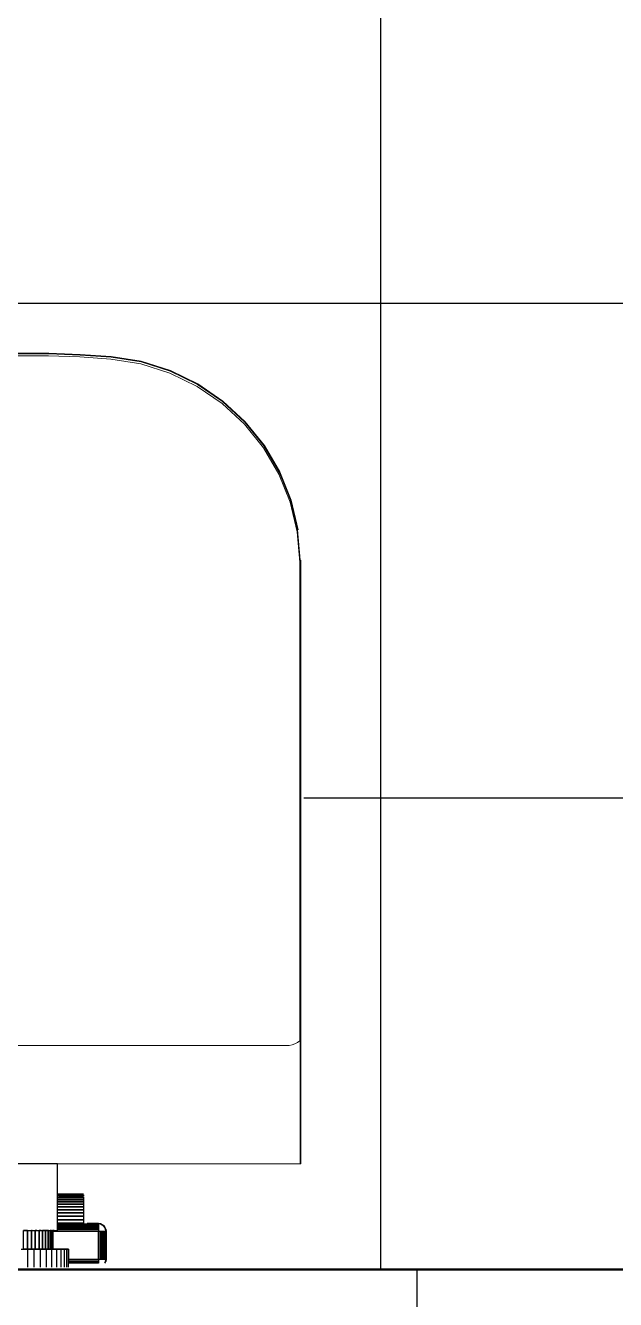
# Model space of a CAD drawing. Header units: millimetres. Extents: x 124972 to 152645, y 1647 to 10452.
# Drawn here: x 152411.9 to 152462.4, y 9270.4 to 9379.5 of the extents above; entities that cross this region are included whole.
import ezdxf

# ---------------------------------------------------------------- set-up
doc = ezdxf.new("R2010")
doc.units = ezdxf.units.MM
doc.linetypes.add('HIDDEN', pattern=[9.525, 6.35, -3.175])
doc.layers.add('Moveis', color=1, linetype='Continuous', lineweight=9)
doc.layers.add('Parede Baixa', color=5, linetype='Continuous', lineweight=50)
doc.layers.add('Piso', color=55, linetype='Continuous')
doc.layers.add('Projeção Janela - Viga', color=1, linetype='HIDDEN')

# ---------------------------------------------------------------- blocks, each defined once
blk = doc.blocks.new('u')
at = {"layer": 'Moveis', "invisible_edges": 13}
for points in [[(12556.689, 3288.367), (12556.684, 3307.424), (12556.748, 3307.605)], [(12556.689, 3288.367), (12556.684, 3307.424), (12556.748, 3307.605)], [(12556.689, 3288.367), (12556.684, 3307.424), (12556.748, 3307.605)], [(12556.689, 3288.367), (12556.684, 3307.424), (12556.748, 3307.605)], [(12556.689, 3288.367), (12556.684, 3307.424), (12556.748, 3307.605)], [(12556.75, 3288.371), (12556.748, 3307.605), (12556.795, 3307.795)], [(12556.75, 3288.371), (12556.748, 3307.605), (12556.795, 3307.795)], [(12556.75, 3288.371), (12556.748, 3307.605), (12556.795, 3307.795)], [(12556.75, 3288.371), (12556.748, 3307.605), (12556.795, 3307.795)], [(12556.75, 3288.371), (12556.748, 3307.605), (12556.795, 3307.795)], [(12556.917, 3288.371), (12556.795, 3307.795), (12556.824, 3307.993)], [(12556.917, 3288.371), (12556.795, 3307.795), (12556.824, 3307.993)], [(12556.917, 3288.371), (12556.795, 3307.795), (12556.824, 3307.993)], [(12556.917, 3288.371), (12556.795, 3307.795), (12556.824, 3307.993)], [(12556.917, 3288.371), (12556.795, 3307.795), (12556.824, 3307.993)], [(12556.917, 3288.371), (12556.824, 3307.993), (12556.833, 3308.185)], [(12556.917, 3288.371), (12556.824, 3307.993), (12556.833, 3308.185)], [(12556.917, 3288.371), (12556.824, 3307.993), (12556.833, 3308.185)], [(12556.917, 3288.371), (12556.824, 3307.993), (12556.833, 3308.185)], [(12556.917, 3288.371), (12556.824, 3307.993), (12556.833, 3308.185)], [(12554.979, 3288.371), (12555.248, 3307.002), (12555.247, 3306.939)], [(12554.979, 3288.371), (12555.248, 3307.002), (12555.247, 3306.939)], [(12554.979, 3288.371), (12555.248, 3307.002), (12555.247, 3306.939)], [(12554.979, 3288.371), (12555.248, 3307.002), (12555.247, 3306.939)], [(12554.979, 3288.371), (12555.248, 3307.002), (12555.247, 3306.939)], [(12556.674, 3288.371), (12555.247, 3306.939), (12555.253, 3306.877)], [(12556.674, 3288.371), (12555.247, 3306.939), (12555.253, 3306.877)], [(12556.674, 3288.371), (12555.247, 3306.939), (12555.253, 3306.877)], [(12556.674, 3288.371), (12555.247, 3306.939), (12555.253, 3306.877)], [(12556.674, 3288.371), (12555.247, 3306.939), (12555.253, 3306.877)], [(12556.674, 3288.371), (12555.253, 3306.877), (12555.266, 3306.816)], [(12556.674, 3288.371), (12555.253, 3306.877), (12555.266, 3306.816)], [(12556.674, 3288.371), (12555.253, 3306.877), (12555.266, 3306.816)], [(12556.674, 3288.371), (12555.253, 3306.877), (12555.266, 3306.816)], [(12556.674, 3288.371), (12555.253, 3306.877), (12555.266, 3306.816)], [(12556.674, 3288.371), (12555.266, 3306.816), (12555.285, 3306.758)], [(12556.674, 3288.371), (12555.266, 3306.816), (12555.285, 3306.758)], [(12556.674, 3288.371), (12555.266, 3306.816), (12555.285, 3306.758)], [(12556.674, 3288.371), (12555.266, 3306.816), (12555.285, 3306.758)], [(12556.674, 3288.371), (12555.266, 3306.816), (12555.285, 3306.758)], [(12556.674, 3288.371), (12555.285, 3306.758), (12555.31, 3306.705)], [(12556.674, 3288.371), (12555.285, 3306.758), (12555.31, 3306.705)], [(12556.674, 3288.371), (12555.285, 3306.758), (12555.31, 3306.705)], [(12556.674, 3288.371), (12555.285, 3306.758), (12555.31, 3306.705)], [(12556.674, 3288.371), (12555.285, 3306.758), (12555.31, 3306.705)], [(12556.674, 3288.371), (12555.31, 3306.705), (12555.341, 3306.657)], [(12556.674, 3288.371), (12555.31, 3306.705), (12555.341, 3306.657)], [(12556.674, 3288.371), (12555.31, 3306.705), (12555.341, 3306.657)], [(12556.674, 3288.371), (12555.31, 3306.705), (12555.341, 3306.657)], [(12556.674, 3288.371), (12555.31, 3306.705), (12555.341, 3306.657)], [(12556.674, 3288.371), (12555.341, 3306.657), (12555.375, 3306.616)], [(12556.674, 3288.371), (12555.341, 3306.657), (12555.375, 3306.616)], [(12556.674, 3288.371), (12555.341, 3306.657), (12555.375, 3306.616)], [(12556.674, 3288.371), (12555.341, 3306.657), (12555.375, 3306.616)], [(12556.674, 3288.371), (12555.341, 3306.657), (12555.375, 3306.616)], [(12556.674, 3288.371), (12555.914, 3306.612), (12556.061, 3306.681)], [(12556.674, 3288.371), (12555.914, 3306.612), (12556.061, 3306.681)], [(12556.674, 3288.371), (12555.914, 3306.612), (12556.061, 3306.681)], [(12556.674, 3288.371), (12555.914, 3306.612), (12556.061, 3306.681)], [(12556.674, 3288.371), (12555.914, 3306.612), (12556.061, 3306.681)], [(12556.674, 3288.371), (12556.061, 3306.681), (12556.095, 3306.703)], [(12556.674, 3288.371), (12556.061, 3306.681), (12556.095, 3306.703)], [(12556.674, 3288.371), (12556.061, 3306.681), (12556.095, 3306.703)], [(12556.674, 3288.371), (12556.061, 3306.681), (12556.095, 3306.703)], [(12556.674, 3288.371), (12556.061, 3306.681), (12556.095, 3306.703)], [(12556.674, 3288.371), (12556.095, 3306.703), (12556.232, 3306.797)], [(12556.674, 3288.371), (12556.095, 3306.703), (12556.232, 3306.797)], [(12556.674, 3288.371), (12556.095, 3306.703), (12556.232, 3306.797)], [(12556.674, 3288.371), (12556.095, 3306.703), (12556.232, 3306.797)], [(12556.674, 3288.371), (12556.095, 3306.703), (12556.232, 3306.797)], [(12556.674, 3288.371), (12556.232, 3306.797), (12556.257, 3306.825)], [(12556.674, 3288.371), (12556.232, 3306.797), (12556.257, 3306.825)], [(12556.674, 3288.371), (12556.232, 3306.797), (12556.257, 3306.825)], [(12556.674, 3288.371), (12556.232, 3306.797), (12556.257, 3306.825)], [(12556.674, 3288.371), (12556.232, 3306.797), (12556.257, 3306.825)], [(12556.674, 3288.371), (12556.257, 3306.825), (12556.359, 3306.914)], [(12556.674, 3288.371), (12556.257, 3306.825), (12556.359, 3306.914)], [(12556.674, 3288.371), (12556.257, 3306.825), (12556.359, 3306.914)], [(12556.674, 3288.371), (12556.257, 3306.825), (12556.359, 3306.914)], [(12556.674, 3288.371), (12556.257, 3306.825), (12556.359, 3306.914)], [(12556.674, 3288.371), (12556.359, 3306.914), (12556.382, 3306.94)], [(12556.674, 3288.371), (12556.359, 3306.914), (12556.382, 3306.94)], [(12556.674, 3288.371), (12556.359, 3306.914), (12556.382, 3306.94)], [(12556.674, 3288.371), (12556.359, 3306.914), (12556.382, 3306.94)], [(12556.674, 3288.371), (12556.359, 3306.914), (12556.382, 3306.94)], [(12556.674, 3288.371), (12556.382, 3306.94), (12556.494, 3307.076)], [(12556.674, 3288.371), (12556.382, 3306.94), (12556.494, 3307.076)], [(12556.674, 3288.371), (12556.382, 3306.94), (12556.494, 3307.076)], [(12556.674, 3288.371), (12556.382, 3306.94), (12556.494, 3307.076)], [(12556.674, 3288.371), (12556.382, 3306.94), (12556.494, 3307.076)], [(12556.674, 3288.371), (12556.494, 3307.076), (12556.593, 3307.232)], [(12556.674, 3288.371), (12556.494, 3307.076), (12556.593, 3307.232)], [(12556.674, 3288.371), (12556.494, 3307.076), (12556.593, 3307.232)], [(12556.674, 3288.371), (12556.494, 3307.076), (12556.593, 3307.232)], [(12556.674, 3288.371), (12556.494, 3307.076), (12556.593, 3307.232)], [(12556.674, 3288.371), (12556.593, 3307.232), (12556.603, 3307.256)], [(12556.674, 3288.371), (12556.593, 3307.232), (12556.603, 3307.256)], [(12556.674, 3288.371), (12556.593, 3307.232), (12556.603, 3307.256)], [(12556.674, 3288.371), (12556.593, 3307.232), (12556.603, 3307.256)], [(12556.674, 3288.371), (12556.593, 3307.232), (12556.603, 3307.256)], [(12556.674, 3288.371), (12556.603, 3307.256), (12556.676, 3307.404)], [(12556.674, 3288.371), (12556.603, 3307.256), (12556.676, 3307.404)], [(12556.674, 3288.371), (12556.603, 3307.256), (12556.676, 3307.404)], [(12556.674, 3288.371), (12556.603, 3307.256), (12556.676, 3307.404)], [(12556.674, 3288.371), (12556.603, 3307.256), (12556.676, 3307.404)], [(12556.682, 3288.37), (12556.676, 3307.404), (12556.684, 3307.424)], [(12556.682, 3288.37), (12556.676, 3307.404), (12556.684, 3307.424)], [(12556.682, 3288.37), (12556.676, 3307.404), (12556.684, 3307.424)], [(12556.682, 3288.37), (12556.676, 3307.404), (12556.684, 3307.424)], [(12556.682, 3288.37), (12556.676, 3307.404), (12556.684, 3307.424)], [(12556.674, 3288.371), (12555.375, 3306.616), (12555.414, 3306.583)], [(12556.674, 3288.371), (12555.375, 3306.616), (12555.414, 3306.583)], [(12556.674, 3288.371), (12555.375, 3306.616), (12555.414, 3306.583)], [(12556.674, 3288.371), (12555.375, 3306.616), (12555.414, 3306.583)], [(12556.674, 3288.371), (12555.375, 3306.616), (12555.414, 3306.583)], [(12556.674, 3288.371), (12555.414, 3306.583), (12555.455, 3306.559)], [(12556.674, 3288.371), (12555.414, 3306.583), (12555.455, 3306.559)], [(12556.674, 3288.371), (12555.414, 3306.583), (12555.455, 3306.559)], [(12556.674, 3288.371), (12555.414, 3306.583), (12555.455, 3306.559)], [(12556.674, 3288.371), (12555.414, 3306.583), (12555.455, 3306.559)], [(12556.674, 3288.371), (12555.455, 3306.559), (12555.497, 3306.544)], [(12556.674, 3288.371), (12555.455, 3306.559), (12555.497, 3306.544)], [(12556.674, 3288.371), (12555.455, 3306.559), (12555.497, 3306.544)], [(12556.674, 3288.371), (12555.455, 3306.559), (12555.497, 3306.544)], [(12556.674, 3288.371), (12555.455, 3306.559), (12555.497, 3306.544)], [(12556.674, 3288.371), (12555.497, 3306.544), (12555.541, 3306.539)], [(12556.674, 3288.371), (12555.497, 3306.544), (12555.541, 3306.539)], [(12556.674, 3288.371), (12555.497, 3306.544), (12555.541, 3306.539)], [(12556.674, 3288.371), (12555.497, 3306.544), (12555.541, 3306.539)], [(12556.674, 3288.371), (12555.497, 3306.544), (12555.541, 3306.539)], [(12556.674, 3288.371), (12555.541, 3306.539), (12555.584, 3306.544)], [(12556.674, 3288.371), (12555.541, 3306.539), (12555.584, 3306.544)], [(12556.674, 3288.371), (12555.541, 3306.539), (12555.584, 3306.544)], [(12556.674, 3288.371), (12555.541, 3306.539), (12555.584, 3306.544)], [(12556.674, 3288.371), (12555.541, 3306.539), (12555.584, 3306.544)], [(12556.674, 3288.371), (12555.584, 3306.544), (12555.679, 3306.552)], [(12556.674, 3288.371), (12555.584, 3306.544), (12555.679, 3306.552)], [(12556.674, 3288.371), (12555.584, 3306.544), (12555.679, 3306.552)], [(12556.674, 3288.371), (12555.584, 3306.544), (12555.679, 3306.552)], [(12556.674, 3288.371), (12555.584, 3306.544), (12555.679, 3306.552)], [(12556.674, 3288.371), (12555.679, 3306.552), (12555.721, 3306.556)], [(12556.674, 3288.371), (12555.679, 3306.552), (12555.721, 3306.556)], [(12556.674, 3288.371), (12555.679, 3306.552), (12555.721, 3306.556)], [(12556.674, 3288.371), (12555.679, 3306.552), (12555.721, 3306.556)], [(12556.674, 3288.371), (12555.679, 3306.552), (12555.721, 3306.556)], [(12556.674, 3288.371), (12555.721, 3306.556), (12555.762, 3306.571)], [(12556.674, 3288.371), (12555.721, 3306.556), (12555.762, 3306.571)], [(12556.674, 3288.371), (12555.721, 3306.556), (12555.762, 3306.571)], [(12556.674, 3288.371), (12555.721, 3306.556), (12555.762, 3306.571)], [(12556.674, 3288.371), (12555.721, 3306.556), (12555.762, 3306.571)], [(12556.674, 3288.371), (12555.762, 3306.571), (12555.875, 3306.598)], [(12556.674, 3288.371), (12555.762, 3306.571), (12555.875, 3306.598)], [(12556.674, 3288.371), (12555.762, 3306.571), (12555.875, 3306.598)], [(12556.674, 3288.371), (12555.762, 3306.571), (12555.875, 3306.598)], [(12556.674, 3288.371), (12555.762, 3306.571), (12555.875, 3306.598)], [(12556.674, 3288.371), (12555.875, 3306.598), (12555.914, 3306.612)], [(12556.674, 3288.371), (12555.875, 3306.598), (12555.914, 3306.612)], [(12556.674, 3288.371), (12555.875, 3306.598), (12555.914, 3306.612)], [(12556.674, 3288.371), (12555.875, 3306.598), (12555.914, 3306.612)], [(12556.674, 3288.371), (12555.875, 3306.598), (12555.914, 3306.612)]]:
    blk.add_3dface(points, dxfattribs=at)

msp = doc.modelspace()

# ---------------------------------------------------------------- hatches: boundary and pattern name
at = {"layer": 'Piso'}
h = msp.add_hatch(dxfattribs=at)
h.set_pattern_fill('ANSI37', color=256, scale=13.33333, angle=-45)
h.paths.add_polyline_path([(152362.445, 9428.006), (152362.445, 9273.006), (152371.51, 9273.417), (152371.51, 9278.49), (152373.67, 9278.49), (152374.081, 9279.138), (152375.145, 9279.637), (152392.239, 9279.691), (152393.586, 9279.206), (152394.248, 9278.033), (152394.074, 9277.574), (152393.37, 9277.364), (152392.919, 9277.648), (152391.945, 9278.517), (152376.63, 9278.49), (152376.63, 9273.417), (152405.45, 9273.006), (152405.45, 9273.533), (152405.022, 9273.533), (152405.022, 9276.871), (152405.924, 9277.125), (152407.197, 9276.963), (152407.159, 9279.501), (152409.524, 9279.481), (152409.524, 9282.045), (152388.681, 9282.045), (152388.69, 9340.204), (152396.793, 9352), (152424.554, 9352.515), (152435.931, 9341.825), (152435.487, 9282.045), (152414.644, 9282.045), (152414.644, 9279.481), (152416.887, 9279.481), (152417.181, 9276.925), (152418.359, 9276.979), (152418.856, 9276.64), (152418.718, 9273.006), (152467.445, 9273.006), (152467.445, 9323.243), (152567.445, 9322.824), (152567.445, 9428.006), (152565.025, 9428.006), (152565.025, 9426.477), (152555.025, 9426.477), (152555.025, 9355.977), (152558.525, 9355.977), (152558.525, 9357.477), (152558.479, 9358.412), (152558.985, 9359.025), (152561.593, 9358.409), (152563.308, 9357.293), (152563.975, 9356.199), (152563.985, 9353.208), (152562.701, 9351.401), (152561.525, 9350.977), (152558.616, 9350.977), (152558.107, 9351.824), (152558.525, 9353.477), (152555.025, 9353.477), (152555.025, 9349.477), (152552.025, 9349.477), (152552.025, 9353.477), (152548.525, 9353.477), (152548.525, 9351.977), (152548.525, 9351.17), (152547.879, 9350.618), (152545.525, 9350.977), (152543.669, 9352.465), (152543.367, 9353.459), (152543.379, 9356.499), (152544.047, 9357.397), (152545.525, 9358.633), (152548.232, 9358.633), (152548.9, 9357.44), (152548.525, 9355.977), (152552.025, 9355.977), (152552.025, 9428.477), (152555.025, 9428.477), (152555.025, 9431.477), (152472.942, 9431.477), (152472.942, 9425.647), (152462.942, 9425.647), (152462.942, 9428.042)])

# ---------------------------------------------------------------- linework, layer by layer
at = {"layer": 'Moveis'}
for p, q in [((152410.219, 9351.185), (152413.89, 9351.185)), ((152413.92, 9351.353), (152410.248, 9351.353)), ((152411.582, 9351.421), (152413.921, 9351.409)), ((152413.89, 9351.185), (152416.555, 9351.094)), ((152416.585, 9351.262), (152413.92, 9351.353)), ((152413.921, 9351.409), (152416.588, 9351.318)), ((152416.555, 9351.094), (152419.216, 9350.912)), ((152416.585, 9351.262), (152419.245, 9351.079)), ((152416.588, 9351.318), (152419.25, 9351.136)), ((152421.782, 9350.5), (152419.216, 9350.912)), ((152421.812, 9350.668), (152419.245, 9351.079)), ((152419.25, 9351.136), (152421.825, 9350.723)), ((152421.782, 9350.5), (152424.261, 9349.717)), ((152421.812, 9350.668), (152424.291, 9349.885)), ((152421.825, 9350.723), (152424.312, 9349.937)), ((152426.599, 9348.579), (152424.261, 9349.717)), ((152424.291, 9349.885), (152426.629, 9348.747)), ((152424.312, 9349.937), (152426.657, 9348.795)), ((152428.744, 9347.111), (152426.599, 9348.579)), ((152428.774, 9347.279), (152426.629, 9348.747)), ((152426.657, 9348.795), (152428.809, 9347.322)), ((152428.744, 9347.111), (152430.652, 9345.345)), ((152428.774, 9347.279), (152430.681, 9345.512)), ((152428.809, 9347.322), (152430.723, 9345.55)), ((152432.28, 9343.318), (152430.652, 9345.345)), ((152432.309, 9343.485), (152430.681, 9345.512)), ((152430.723, 9345.55), (152432.356, 9343.517)), ((152432.28, 9343.318), (152433.593, 9341.074)), ((152432.309, 9343.485), (152433.623, 9341.242)), ((152432.356, 9343.517), (152433.674, 9341.266)), ((152434.564, 9338.663), (152433.593, 9341.074)), ((152433.623, 9341.242), (152434.594, 9338.83)), ((152433.674, 9341.266), (152434.647, 9338.847)), ((152435.171, 9336.135), (152434.564, 9338.663)), ((152435.201, 9336.302), (152434.594, 9338.83)), ((152434.647, 9338.847), (152435.256, 9336.311)), ((152435.201, 9336.302), (152435.431, 9333.713)), ((152435.171, 9336.135), (152435.401, 9333.545)), ((152435.401, 9292.582), (152435.401, 9333.545)), ((152435.431, 9333.713), (152435.431, 9282.045)), ((152435.487, 9333.713), (152435.487, 9282.045)), ((152435.197, 9292.434), (152435.401, 9292.582)), ((152390.259, 9292.16), (152434.24, 9292.16)), ((152434.491, 9292.178), (152434.24, 9292.16)), ((152434.491, 9292.178), (152434.738, 9292.23)), ((152434.738, 9292.23), (152434.975, 9292.316)), ((152435.197, 9292.434), (152434.975, 9292.316)), ((152388.681, 9282.045), (152435.487, 9282.045))]:
    msp.add_line(p, q, dxfattribs=at)
for points, invisible_edges in [([(152461.051, 9351.497), (152413.921, 9351.409), (152411.582, 9351.421)], 13), ([(152461.051, 9351.497), (152413.921, 9351.409), (152411.582, 9351.421)], 13), ([(152461.051, 9351.497), (152413.921, 9351.409), (152411.582, 9351.421)], 13), ([(152461.051, 9351.497), (152413.921, 9351.409), (152411.582, 9351.421)], 13), ([(152461.051, 9351.497), (152413.921, 9351.409), (152411.582, 9351.421)], 13), ([(152424.261, 9349.717), (152399.847, 9349.717), (152421.782, 9350.5)], 3), ([(152421.782, 9350.5), (152399.847, 9349.717), (152402.326, 9350.5)], 13), ([(152421.782, 9350.5), (152402.326, 9350.5), (152419.216, 9350.912)], 3), ([(152419.216, 9350.912), (152402.326, 9350.5), (152404.893, 9350.912)], 13), ([(152419.216, 9350.912), (152404.893, 9350.912), (152416.555, 9351.094)], 3), ([(152416.555, 9351.094), (152404.893, 9350.912), (152407.553, 9351.094)], 13), ([(152416.555, 9351.094), (152407.553, 9351.094), (152410.219, 9351.185)], 13), ([(152413.92, 9351.353), (152407.583, 9351.262), (152410.248, 9351.353)], 1), ([(152416.585, 9351.262), (152407.583, 9351.262), (152413.92, 9351.353)], 3), ([(152410.219, 9351.185), (152407.583, 9351.262), (152413.89, 9351.185)], 3), ([(152416.555, 9351.094), (152410.219, 9351.185), (152413.89, 9351.185)], 1), ([(152413.921, 9351.409), (152410.247, 9351.409), (152411.582, 9351.421)], 1), ([(152413.921, 9351.409), (152413.92, 9351.353), (152410.248, 9351.353)], 13), ([(152416.585, 9351.262), (152416.555, 9351.094), (152413.89, 9351.185)], 13), ([(152416.588, 9351.318), (152413.92, 9351.353), (152413.921, 9351.409)], 3), ([(152416.588, 9351.318), (152416.585, 9351.262), (152413.92, 9351.353)], 13), ([(152461.037, 9351.399), (152416.588, 9351.318), (152413.921, 9351.409)], 13), ([(152461.037, 9351.399), (152416.588, 9351.318), (152413.921, 9351.409)], 13), ([(152461.037, 9351.399), (152416.588, 9351.318), (152413.921, 9351.409)], 13), ([(152461.037, 9351.399), (152416.588, 9351.318), (152413.921, 9351.409)], 13), ([(152461.037, 9351.399), (152416.588, 9351.318), (152413.921, 9351.409)], 13), ([(152419.245, 9351.079), (152416.555, 9351.094), (152416.585, 9351.262)], 3), ([(152419.245, 9351.079), (152419.216, 9350.912), (152416.555, 9351.094)], 13), ([(152419.25, 9351.136), (152416.585, 9351.262), (152416.588, 9351.318)], 3), ([(152419.25, 9351.136), (152419.245, 9351.079), (152416.585, 9351.262)], 13), ([(152461.01, 9351.202), (152419.25, 9351.136), (152416.588, 9351.318)], 13), ([(152461.01, 9351.202), (152419.25, 9351.136), (152416.588, 9351.318)], 13), ([(152461.01, 9351.202), (152419.25, 9351.136), (152416.588, 9351.318)], 13), ([(152461.01, 9351.202), (152419.25, 9351.136), (152416.588, 9351.318)], 13), ([(152461.01, 9351.202), (152419.25, 9351.136), (152416.588, 9351.318)], 13), ([(152421.812, 9350.668), (152419.216, 9350.912), (152419.245, 9351.079)], 3), ([(152421.812, 9350.668), (152421.782, 9350.5), (152419.216, 9350.912)], 13), ([(152421.825, 9350.723), (152419.245, 9351.079), (152419.25, 9351.136)], 3), ([(152421.825, 9350.723), (152421.812, 9350.668), (152419.245, 9351.079)], 13), ([(152460.963, 9350.808), (152421.825, 9350.723), (152419.25, 9351.136)], 13), ([(152460.963, 9350.808), (152421.825, 9350.723), (152419.25, 9351.136)], 13), ([(152460.963, 9350.808), (152421.825, 9350.723), (152419.25, 9351.136)], 13), ([(152460.963, 9350.808), (152421.825, 9350.723), (152419.25, 9351.136)], 13), ([(152460.963, 9350.808), (152421.825, 9350.723), (152419.25, 9351.136)], 13), ([(152424.291, 9349.885), (152421.782, 9350.5), (152421.812, 9350.668)], 3), ([(152424.291, 9349.885), (152424.261, 9349.717), (152421.782, 9350.5)], 13), ([(152424.312, 9349.937), (152421.812, 9350.668), (152421.825, 9350.723)], 3), ([(152424.312, 9349.937), (152424.291, 9349.885), (152421.812, 9350.668)], 13), ([(152460.892, 9350.02), (152424.312, 9349.937), (152421.825, 9350.723)], 13), ([(152460.892, 9350.02), (152424.312, 9349.937), (152421.825, 9350.723)], 13), ([(152460.892, 9350.02), (152424.312, 9349.937), (152421.825, 9350.723)], 13), ([(152460.892, 9350.02), (152424.312, 9349.937), (152421.825, 9350.723)], 13), ([(152460.892, 9350.02), (152424.312, 9349.937), (152421.825, 9350.723)], 13), ([(152426.599, 9348.579), (152397.51, 9348.579), (152424.261, 9349.717)], 3), ([(152424.261, 9349.717), (152397.51, 9348.579), (152399.847, 9349.717)], 13), ([(152426.629, 9348.747), (152424.261, 9349.717), (152424.291, 9349.885)], 3), ([(152426.629, 9348.747), (152426.599, 9348.579), (152424.261, 9349.717)], 13), ([(152426.657, 9348.795), (152424.291, 9349.885), (152424.312, 9349.937)], 3), ([(152426.657, 9348.795), (152426.629, 9348.747), (152424.291, 9349.885)], 13), ([(152460.86, 9348.834), (152426.657, 9348.795), (152424.312, 9349.937)], 13), ([(152460.86, 9348.834), (152426.657, 9348.795), (152424.312, 9349.937)], 13), ([(152460.86, 9348.834), (152426.657, 9348.795), (152424.312, 9349.937)], 13), ([(152460.86, 9348.834), (152426.657, 9348.795), (152424.312, 9349.937)], 13), ([(152460.86, 9348.834), (152426.657, 9348.795), (152424.312, 9349.937)], 13), ([(152428.744, 9347.111), (152395.364, 9347.111), (152426.599, 9348.579)], 3), ([(152426.599, 9348.579), (152395.364, 9347.111), (152397.51, 9348.579)], 13), ([(152428.774, 9347.279), (152426.599, 9348.579), (152426.629, 9348.747)], 3), ([(152428.774, 9347.279), (152428.744, 9347.111), (152426.599, 9348.579)], 13), ([(152428.809, 9347.322), (152426.629, 9348.747), (152426.657, 9348.795)], 3), ([(152428.809, 9347.322), (152428.774, 9347.279), (152426.629, 9348.747)], 13), ([(152461.3, 9347.36), (152428.809, 9347.322), (152426.657, 9348.795)], 13), ([(152461.3, 9347.36), (152428.809, 9347.322), (152426.657, 9348.795)], 13), ([(152461.3, 9347.36), (152428.809, 9347.322), (152426.657, 9348.795)], 13), ([(152461.3, 9347.36), (152428.809, 9347.322), (152426.657, 9348.795)], 13), ([(152461.3, 9347.36), (152428.809, 9347.322), (152426.657, 9348.795)], 13), ([(152430.652, 9345.345), (152393.457, 9345.345), (152428.744, 9347.111)], 3), ([(152428.744, 9347.111), (152393.457, 9345.345), (152395.364, 9347.111)], 13), ([(152430.681, 9345.512), (152428.744, 9347.111), (152428.774, 9347.279)], 3), ([(152430.681, 9345.512), (152430.652, 9345.345), (152428.744, 9347.111)], 13), ([(152430.723, 9345.55), (152428.774, 9347.279), (152428.809, 9347.322)], 3), ([(152430.723, 9345.55), (152430.681, 9345.512), (152428.774, 9347.279)], 13), ([(152428.809, 9347.322), (152461.3, 9346.802), (152430.723, 9345.55)], 3), ([(152428.809, 9347.322), (152461.3, 9346.802), (152430.723, 9345.55)], 3), ([(152428.809, 9347.322), (152461.3, 9346.802), (152430.723, 9345.55)], 3), ([(152428.809, 9347.322), (152461.3, 9346.802), (152430.723, 9345.55)], 3), ([(152428.809, 9347.322), (152461.3, 9346.802), (152430.723, 9345.55)], 3), ([(152432.28, 9343.318), (152391.829, 9343.318), (152430.652, 9345.345)], 3), ([(152430.652, 9345.345), (152391.829, 9343.318), (152393.457, 9345.345)], 13), ([(152432.309, 9343.485), (152430.652, 9345.345), (152430.681, 9345.512)], 3), ([(152432.309, 9343.485), (152432.28, 9343.318), (152430.652, 9345.345)], 13), ([(152432.356, 9343.517), (152430.681, 9345.512), (152430.723, 9345.55)], 3), ([(152432.356, 9343.517), (152432.309, 9343.485), (152430.681, 9345.512)], 13), ([(152430.723, 9345.55), (152461.818, 9344.884), (152432.356, 9343.517)], 3), ([(152430.723, 9345.55), (152461.818, 9344.884), (152432.356, 9343.517)], 3), ([(152430.723, 9345.55), (152461.818, 9344.884), (152432.356, 9343.517)], 3), ([(152430.723, 9345.55), (152461.818, 9344.884), (152432.356, 9343.517)], 3), ([(152430.723, 9345.55), (152461.818, 9344.884), (152432.356, 9343.517)], 3), ([(152461.866, 9344.884), (152433.674, 9341.266), (152432.356, 9343.517)], 13), ([(152461.866, 9344.884), (152433.674, 9341.266), (152432.356, 9343.517)], 13), ([(152461.866, 9344.884), (152433.674, 9341.266), (152432.356, 9343.517)], 13), ([(152461.866, 9344.884), (152433.674, 9341.266), (152432.356, 9343.517)], 13), ([(152461.866, 9344.884), (152433.674, 9341.266), (152432.356, 9343.517)], 13), ([(152461.866, 9344.884), (152434.647, 9338.847), (152433.674, 9341.266)], 13), ([(152461.866, 9344.884), (152434.647, 9338.847), (152433.674, 9341.266)], 13), ([(152461.866, 9344.884), (152434.647, 9338.847), (152433.674, 9341.266)], 13), ([(152461.866, 9344.884), (152434.647, 9338.847), (152433.674, 9341.266)], 13), ([(152461.866, 9344.884), (152434.647, 9338.847), (152433.674, 9341.266)], 13), ([(152461.866, 9344.884), (152435.256, 9336.311), (152434.647, 9338.847)], 13), ([(152461.866, 9344.884), (152435.256, 9336.311), (152434.647, 9338.847)], 13), ([(152461.866, 9344.884), (152435.256, 9336.311), (152434.647, 9338.847)], 13), ([(152461.866, 9344.884), (152435.256, 9336.311), (152434.647, 9338.847)], 13), ([(152461.866, 9344.884), (152435.256, 9336.311), (152434.647, 9338.847)], 13), ([(152432.28, 9343.318), (152390.515, 9341.074), (152391.829, 9343.318)], 13), ([(152433.593, 9341.074), (152390.515, 9341.074), (152432.28, 9343.318)], 3), ([(152433.623, 9341.242), (152432.28, 9343.318), (152432.309, 9343.485)], 3), ([(152433.623, 9341.242), (152433.593, 9341.074), (152432.28, 9343.318)], 13), ([(152433.674, 9341.266), (152432.309, 9343.485), (152432.356, 9343.517)], 3), ([(152433.674, 9341.266), (152433.623, 9341.242), (152432.309, 9343.485)], 13), ([(152434.564, 9338.663), (152389.545, 9338.663), (152433.593, 9341.074)], 3), ([(152433.593, 9341.074), (152389.545, 9338.663), (152390.515, 9341.074)], 13), ([(152434.594, 9338.83), (152433.593, 9341.074), (152433.623, 9341.242)], 3), ([(152434.594, 9338.83), (152434.564, 9338.663), (152433.593, 9341.074)], 13), ([(152434.647, 9338.847), (152433.623, 9341.242), (152433.674, 9341.266)], 3), ([(152434.647, 9338.847), (152434.594, 9338.83), (152433.623, 9341.242)], 13), ([(152434.564, 9338.663), (152388.938, 9336.135), (152389.154, 9337.034)], 13), ([(152435.171, 9336.135), (152388.938, 9336.135), (152434.564, 9338.663)], 3), ([(152434.564, 9338.663), (152389.154, 9337.034), (152389.545, 9338.663)], 13), ([(152435.201, 9336.302), (152434.564, 9338.663), (152434.594, 9338.83)], 3), ([(152435.201, 9336.302), (152435.171, 9336.135), (152434.564, 9338.663)], 13), ([(152435.256, 9336.311), (152434.594, 9338.83), (152434.647, 9338.847)], 3), ([(152435.256, 9336.311), (152435.201, 9336.302), (152434.594, 9338.83)], 13), ([(152435.431, 9333.713), (152435.171, 9336.135), (152435.201, 9336.302)], 3), ([(152435.487, 9333.713), (152435.431, 9333.713), (152435.201, 9336.302)], 13), ([(152435.171, 9336.135), (152388.707, 9333.545), (152388.867, 9335.338)], 13), ([(152435.401, 9333.545), (152388.707, 9333.545), (152435.171, 9336.135)], 3), ([(152435.171, 9336.135), (152388.867, 9335.338), (152388.92, 9335.939)], 13), ([(152435.171, 9336.135), (152388.92, 9335.939), (152388.938, 9336.135)], 13), ([(152435.431, 9333.713), (152435.401, 9333.545), (152435.171, 9336.135)], 13), ([(152435.401, 9333.545), (152388.707, 9293.041), (152388.707, 9333.545)], 13), ([(152435.401, 9292.582), (152388.931, 9292.742), (152435.401, 9333.545)], 3), ([(152435.431, 9333.713), (152435.401, 9292.582), (152435.401, 9333.545)], 13), ([(152435.431, 9282.045), (152435.401, 9292.582), (152435.431, 9333.713)], 3), ([(152435.487, 9282.045), (152435.431, 9333.713), (152435.487, 9333.713)], 3), ([(152436.906, 9283.453), (152435.487, 9282.045), (152435.487, 9333.713)], 13), ([(152436.906, 9283.453), (152435.487, 9282.045), (152435.487, 9333.713)], 13), ([(152436.906, 9283.453), (152435.487, 9282.045), (152435.487, 9333.713)], 13), ([(152436.906, 9283.453), (152435.487, 9282.045), (152435.487, 9333.713)], 13), ([(152436.906, 9283.453), (152435.487, 9282.045), (152435.487, 9333.713)], 13), ([(152435.401, 9292.582), (152389.21, 9292.496), (152388.931, 9292.742)], 13), ([(152435.197, 9292.434), (152389.21, 9292.496), (152435.401, 9292.582)], 3), ([(152435.401, 9292.582), (152435.431, 9282.045), (152435.197, 9292.434)], 3), ([(152434.975, 9292.316), (152389.534, 9292.312), (152389.21, 9292.496)], 13), ([(152434.975, 9292.316), (152389.21, 9292.496), (152435.197, 9292.434)], 3), ([(152434.738, 9292.23), (152389.534, 9292.312), (152434.975, 9292.316)], 3), ([(152434.738, 9292.23), (152389.889, 9292.199), (152389.534, 9292.312)], 13), ([(152412.586, 9283.12), (152389.534, 9292.312), (152389.889, 9292.199)], 13), ([(152434.491, 9292.178), (152389.889, 9292.199), (152434.738, 9292.23)], 3), ([(152389.889, 9292.199), (152434.24, 9292.16), (152390.259, 9292.16)], 1), ([(152434.24, 9292.16), (152389.889, 9292.199), (152434.491, 9292.178)], 3), ([(152434.24, 9292.16), (152412.586, 9283.12), (152390.259, 9292.16)], 3), ([(152434.975, 9292.316), (152412.586, 9283.12), (152434.738, 9292.23)], 3), ([(152434.738, 9292.23), (152412.586, 9283.12), (152434.491, 9292.178)], 3), ([(152434.491, 9292.178), (152412.586, 9283.12), (152434.24, 9292.16)], 3), ([(152435.197, 9292.434), (152435.431, 9282.045), (152434.975, 9292.316)], 3)]:
    msp.add_3dface(points, dxfattribs=dict(at, invisible_edges=invisible_edges))
at = {"layer": 'Parede Baixa'}
msp.add_line((152272.445, 9273.006), (152567.445, 9273.006), dxfattribs=at)
at = {"layer": 'Piso'}
for p, q in [((152414.644, 9282.045), (152409.524, 9282.045)), ((152414.644, 9279.481), (152414.644, 9282.045)), ((152414.644, 9279.481), (152414.714, 9279.481)), ((152414.644, 9279.387), (152414.644, 9279.481)), ((152414.714, 9279.481), (152414.808, 9279.481)), ((152414.808, 9279.481), (152414.839, 9279.481)), ((152414.839, 9279.481), (152416.887, 9279.481)), ((152414.644, 9279.267), (152414.644, 9279.387)), ((152414.644, 9279.211), (152414.644, 9279.267)), ((152414.644, 9279.203), (152414.644, 9279.211)), ((152414.644, 9279.171), (152414.644, 9279.203)), ((152414.644, 9279.171), (152414.714, 9279.171)), ((152414.644, 9279.127), (152414.644, 9279.171)), ((152414.644, 9278.966), (152414.644, 9279.127)), ((152414.644, 9278.783), (152414.644, 9278.966)), ((152414.644, 9278.58), (152414.644, 9278.783)), ((152414.644, 9278.355), (152414.644, 9278.58)), ((152414.714, 9279.171), (152414.808, 9279.171)), ((152414.808, 9279.171), (152414.839, 9279.171)), ((152414.839, 9279.211), (152414.839, 9279.267)), ((152414.839, 9279.171), (152414.839, 9279.203)), ((152414.839, 9279.171), (152416.887, 9279.171)), ((152414.644, 9278.11), (152414.644, 9278.355)), ((152414.644, 9277.844), (152414.644, 9278.11)), ((152414.644, 9277.558), (152414.644, 9277.844)), ((152414.644, 9277.252), (152414.644, 9277.558)), ((152411.744, 9276.336), (152412.084, 9276.336)), ((152412.084, 9276.336), (152412.424, 9276.336)), ((152412.424, 9276.336), (152412.484, 9276.336)), ((152412.484, 9276.336), (152412.756, 9276.336)), ((152412.756, 9276.336), (152412.875, 9276.336)), ((152412.875, 9276.336), (152413.072, 9276.336)), ((152413.072, 9276.336), (152413.246, 9276.336)), ((152413.246, 9276.336), (152413.363, 9276.336)), ((152413.363, 9276.336), (152413.589, 9276.336)), ((152413.589, 9276.336), (152413.623, 9276.336)), ((152413.623, 9276.336), (152413.844, 9276.336)), ((152413.844, 9276.336), (152413.894, 9276.336)), ((152413.894, 9276.336), (152414.023, 9276.336)), ((152414.023, 9276.336), (152414.154, 9276.336)), ((152414.154, 9276.336), (152414.233, 9276.336)), ((152414.233, 9276.336), (152414.26, 9276.336)), ((152414.26, 9276.285), (152414.26, 9276.336)), ((152414.26, 9276.336), (152414.365, 9276.336)), ((152414.26, 9274.749), (152414.26, 9276.285)), ((152414.365, 9276.336), (152414.519, 9276.336)), ((152414.519, 9276.336), (152414.612, 9276.336)), ((152414.612, 9276.336), (152414.644, 9276.336)), ((152414.644, 9276.963), (152414.644, 9277.252)), ((152414.644, 9276.944), (152414.644, 9276.963)), ((152414.644, 9276.936), (152414.644, 9276.944)), ((152414.644, 9276.925), (152414.644, 9276.936)), ((152414.644, 9276.903), (152414.644, 9276.925)), ((152414.644, 9276.925), (152414.714, 9276.925)), ((152414.644, 9276.839), (152414.644, 9276.903)), ((152414.644, 9276.737), (152414.644, 9276.839)), ((152414.644, 9276.605), (152414.644, 9276.737)), ((152414.644, 9276.45), (152414.644, 9276.605)), ((152414.644, 9276.336), (152414.644, 9276.45)), ((152414.714, 9276.925), (152414.808, 9276.925)), ((152414.808, 9276.925), (152414.839, 9276.925)), ((152414.839, 9276.944), (152414.839, 9276.963)), ((152414.839, 9276.925), (152414.839, 9276.936)), ((152414.839, 9276.925), (152416.887, 9276.93)), ((152414.839, 9276.903), (152414.839, 9276.925)), ((152414.839, 9276.925), (152416.887, 9276.925)), ((152418.164, 9276.925), (152417.181, 9276.925)), ((152418.164, 9276.925), (152418.33, 9276.903)), ((152418.33, 9276.903), (152418.484, 9276.839)), ((152418.484, 9276.839), (152418.617, 9276.737)), ((152418.617, 9276.737), (152418.718, 9276.605)), ((152418.782, 9276.45), (152418.718, 9276.605)), ((152418.782, 9276.45), (152418.804, 9276.285)), ((152418.804, 9276.285), (152418.804, 9273.853)), ((152412.084, 9274.749), (152411.744, 9274.749)), ((152412.424, 9274.749), (152412.084, 9274.749)), ((152412.635, 9274.749), (152412.424, 9274.749)), ((152412.756, 9274.749), (152412.635, 9274.749)), ((152413.072, 9274.749), (152412.756, 9274.749)), ((152413.172, 9274.749), (152413.072, 9274.749)), ((152413.363, 9274.749), (152413.172, 9274.749)), ((152413.623, 9274.749), (152413.363, 9274.749)), ((152413.682, 9274.749), (152413.623, 9274.749)), ((152413.844, 9274.749), (152413.682, 9274.749)), ((152414.023, 9274.749), (152413.844, 9274.749)), ((152414.154, 9274.749), (152414.023, 9274.749)), ((152414.233, 9274.749), (152414.154, 9274.749)), ((152414.26, 9274.749), (152414.233, 9274.749)), ((152414.573, 9274.749), (152414.26, 9274.749)), ((152414.932, 9274.749), (152414.573, 9274.749)), ((152415.22, 9274.749), (152414.932, 9274.749)), ((152415.432, 9274.749), (152415.22, 9274.749)), ((152415.561, 9274.749), (152415.432, 9274.749)), ((152415.604, 9274.749), (152415.561, 9274.749)), ((152415.604, 9273.853), (152415.604, 9274.749)), ((152415.604, 9273.687), (152415.604, 9273.853)), ((152415.604, 9273.533), (152415.604, 9273.687)), ((152418.718, 9273.533), (152418.782, 9273.687)), ((152418.782, 9273.687), (152418.804, 9273.853))]:
    msp.add_line(p, q, dxfattribs=at)
for points, invisible_edges in [([(152411.744, 9276.336), (152411.684, 9282.864), (152412.084, 9276.336)], 3), ([(152412.424, 9276.336), (152412.084, 9282.864), (152412.484, 9276.336)], 3), ([(152412.756, 9276.336), (152412.484, 9282.864), (152412.875, 9276.336)], 3), ([(152413.072, 9276.336), (152412.875, 9282.864), (152413.246, 9276.336)], 3), ([(152413.363, 9276.336), (152413.246, 9282.864), (152413.589, 9276.336)], 3), ([(152413.623, 9276.336), (152413.589, 9282.864), (152413.844, 9276.336)], 3), ([(152413.844, 9276.336), (152413.589, 9282.864), (152413.894, 9276.336)], 3), ([(152414.023, 9276.336), (152413.894, 9282.864), (152414.154, 9276.336)], 3), ([(152414.233, 9276.336), (152414.155, 9282.864), (152414.26, 9276.336)], 3), ([(152414.26, 9276.336), (152414.155, 9282.864), (152414.365, 9276.336)], 3), ([(152414.644, 9279.481), (152416.887, 9279.387), (152414.644, 9279.387)], 1), ([(152416.887, 9279.481), (152414.644, 9279.481), (152414.714, 9279.481)], 13), ([(152416.887, 9279.481), (152414.714, 9279.481), (152414.808, 9279.481)], 13), ([(152416.887, 9279.481), (152414.808, 9279.481), (152414.839, 9279.481)], 1), ([(152416.887, 9279.267), (152414.644, 9279.387), (152416.887, 9279.387)], 1), ([(152414.839, 9279.267), (152414.644, 9279.387), (152416.887, 9279.267)], 3), ([(152414.644, 9279.387), (152414.714, 9279.267), (152414.644, 9279.267)], 1), ([(152414.808, 9279.267), (152414.644, 9279.387), (152414.839, 9279.267)], 3), ([(152414.714, 9279.267), (152414.644, 9279.387), (152414.808, 9279.267)], 3), ([(152416.887, 9279.171), (152414.644, 9279.171), (152414.714, 9279.171)], 13), ([(152414.644, 9279.171), (152416.887, 9279.127), (152414.644, 9279.127)], 1), ([(152414.644, 9279.127), (152416.887, 9278.966), (152414.644, 9278.966)], 1), ([(152416.887, 9278.966), (152414.644, 9279.127), (152416.887, 9279.127)], 1), ([(152414.644, 9278.966), (152416.887, 9278.783), (152414.644, 9278.783)], 1), ([(152416.887, 9278.783), (152414.644, 9278.966), (152416.887, 9278.966)], 1), ([(152416.887, 9278.58), (152414.644, 9278.783), (152416.887, 9278.783)], 1), ([(152414.644, 9278.783), (152416.887, 9278.58), (152414.644, 9278.58)], 1), ([(152414.644, 9278.58), (152416.887, 9278.355), (152414.644, 9278.355)], 1), ([(152416.887, 9278.355), (152414.644, 9278.58), (152416.887, 9278.58)], 1), ([(152416.887, 9279.171), (152414.714, 9279.171), (152414.808, 9279.171)], 13), ([(152416.887, 9279.171), (152414.808, 9279.171), (152414.839, 9279.171)], 1), ([(152416.925, 9279.229), (152414.839, 9279.267), (152416.887, 9279.267)], 13), ([(152414.839, 9279.267), (152416.887, 9279.211), (152414.839, 9279.211)], 1), ([(152416.887, 9279.171), (152414.839, 9279.203), (152416.887, 9279.203)], 1), ([(152414.839, 9279.203), (152416.887, 9279.171), (152414.839, 9279.171)], 1), ([(152414.644, 9278.355), (152416.887, 9278.11), (152414.644, 9278.11)], 1), ([(152416.887, 9278.11), (152414.644, 9278.355), (152416.887, 9278.355)], 1), ([(152416.887, 9277.844), (152414.644, 9278.11), (152416.887, 9278.11)], 1), ([(152414.644, 9278.11), (152416.887, 9277.844), (152414.644, 9277.844)], 1), ([(152416.887, 9277.558), (152414.644, 9277.844), (152416.887, 9277.844)], 1), ([(152414.644, 9277.844), (152416.887, 9277.558), (152414.644, 9277.558)], 1), ([(152414.644, 9277.558), (152416.887, 9277.252), (152414.644, 9277.252)], 1), ([(152416.887, 9277.252), (152414.644, 9277.558), (152416.887, 9277.558)], 1), ([(152441.457, 9277.378), (152418.33, 9276.903), (152418.164, 9276.925)], 13), ([(152441.457, 9277.378), (152418.33, 9276.903), (152418.164, 9276.925)], 13), ([(152441.457, 9277.378), (152418.33, 9276.903), (152418.164, 9276.925)], 13), ([(152441.457, 9277.378), (152418.33, 9276.903), (152418.164, 9276.925)], 13), ([(152441.457, 9277.378), (152418.33, 9276.903), (152418.164, 9276.925)], 13), ([(152441.457, 9277.378), (152418.484, 9276.839), (152418.33, 9276.903)], 13), ([(152441.457, 9277.378), (152418.484, 9276.839), (152418.33, 9276.903)], 13), ([(152441.457, 9277.378), (152418.484, 9276.839), (152418.33, 9276.903)], 13), ([(152441.457, 9277.378), (152418.484, 9276.839), (152418.33, 9276.903)], 13), ([(152441.457, 9277.378), (152418.484, 9276.839), (152418.33, 9276.903)], 13), ([(152441.457, 9277.378), (152418.617, 9276.737), (152418.484, 9276.839)], 13), ([(152441.457, 9277.378), (152418.617, 9276.737), (152418.484, 9276.839)], 13), ([(152441.457, 9277.378), (152418.617, 9276.737), (152418.484, 9276.839)], 13), ([(152441.457, 9277.378), (152418.617, 9276.737), (152418.484, 9276.839)], 13), ([(152441.457, 9277.378), (152418.617, 9276.737), (152418.484, 9276.839)], 13), ([(152441.457, 9277.378), (152418.718, 9276.605), (152418.617, 9276.737)], 13), ([(152441.457, 9277.378), (152418.718, 9276.605), (152418.617, 9276.737)], 13), ([(152441.457, 9277.378), (152418.718, 9276.605), (152418.617, 9276.737)], 13), ([(152441.457, 9277.378), (152418.718, 9276.605), (152418.617, 9276.737)], 13), ([(152441.457, 9277.378), (152418.718, 9276.605), (152418.617, 9276.737)], 13), ([(152441.457, 9277.378), (152418.718, 9273.533), (152418.782, 9273.687)], 13), ([(152441.457, 9277.378), (152418.718, 9273.533), (152418.782, 9273.687)], 13), ([(152441.457, 9277.378), (152418.782, 9276.45), (152418.718, 9276.605)], 13), ([(152441.457, 9277.378), (152418.718, 9273.533), (152418.782, 9273.687)], 13), ([(152441.457, 9277.378), (152418.782, 9276.45), (152418.718, 9276.605)], 13), ([(152441.457, 9277.378), (152418.782, 9276.45), (152418.718, 9276.605)], 13), ([(152441.457, 9277.378), (152418.782, 9276.45), (152418.718, 9276.605)], 13), ([(152441.457, 9277.378), (152418.718, 9273.533), (152418.782, 9273.687)], 13), ([(152441.457, 9277.378), (152418.782, 9276.45), (152418.718, 9276.605)], 13), ([(152441.457, 9277.378), (152418.718, 9273.533), (152418.782, 9273.687)], 13), ([(152441.457, 9277.378), (152418.782, 9273.687), (152418.804, 9273.853)], 13), ([(152441.457, 9277.378), (152418.782, 9273.687), (152418.804, 9273.853)], 13), ([(152441.457, 9277.378), (152418.782, 9273.687), (152418.804, 9273.853)], 13), ([(152441.457, 9277.378), (152418.804, 9276.285), (152418.782, 9276.45)], 13), ([(152441.457, 9277.378), (152418.782, 9273.687), (152418.804, 9273.853)], 13), ([(152441.457, 9277.378), (152418.804, 9276.285), (152418.782, 9276.45)], 13), ([(152441.457, 9277.378), (152418.804, 9276.285), (152418.782, 9276.45)], 13), ([(152441.457, 9277.378), (152418.804, 9276.285), (152418.782, 9276.45)], 13), ([(152441.457, 9277.378), (152418.804, 9276.285), (152418.782, 9276.45)], 13), ([(152441.457, 9277.378), (152418.782, 9273.687), (152418.804, 9273.853)], 13), ([(152441.457, 9277.378), (152418.804, 9273.853), (152418.804, 9276.285)], 13), ([(152441.457, 9277.378), (152418.804, 9273.853), (152418.804, 9276.285)], 13), ([(152441.457, 9277.378), (152418.804, 9273.853), (152418.804, 9276.285)], 13), ([(152441.457, 9277.378), (152418.804, 9273.853), (152418.804, 9276.285)], 13), ([(152441.457, 9277.378), (152418.804, 9273.853), (152418.804, 9276.285)], 13), ([(152411.744, 9276.336), (152412.084, 9274.749), (152411.744, 9274.749)], 1), ([(152412.084, 9274.749), (152411.744, 9276.336), (152412.084, 9276.336)], 1), ([(152412.084, 9276.336), (152412.424, 9274.749), (152412.084, 9274.749)], 1), ([(152412.424, 9274.749), (152412.084, 9276.336), (152412.424, 9276.336)], 1), ([(152412.756, 9274.749), (152412.424, 9276.336), (152412.756, 9276.336)], 3), ([(152412.756, 9276.336), (152412.424, 9276.336), (152412.484, 9276.336)], 1), ([(152412.424, 9276.336), (152412.635, 9274.749), (152412.424, 9274.749)], 1), ([(152412.635, 9274.749), (152412.424, 9276.336), (152412.756, 9274.749)], 3), ([(152413.072, 9274.749), (152412.756, 9276.336), (152413.072, 9276.336)], 3), ([(152412.756, 9276.336), (152413.072, 9274.749), (152412.756, 9274.749)], 1), ([(152413.072, 9276.336), (152412.756, 9276.336), (152412.875, 9276.336)], 1), ([(152413.363, 9276.336), (152413.072, 9276.336), (152413.246, 9276.336)], 1), ([(152413.363, 9274.749), (152413.072, 9276.336), (152413.363, 9276.336)], 3), ([(152413.072, 9276.336), (152413.172, 9274.749), (152413.072, 9274.749)], 1), ([(152413.172, 9274.749), (152413.072, 9276.336), (152413.363, 9274.749)], 3), ([(152413.363, 9276.336), (152413.623, 9274.749), (152413.363, 9274.749)], 1), ([(152413.623, 9276.336), (152413.363, 9276.336), (152413.589, 9276.336)], 1), ([(152413.623, 9274.749), (152413.363, 9276.336), (152413.623, 9276.336)], 3), ([(152413.623, 9276.336), (152413.682, 9274.749), (152413.623, 9274.749)], 1), ([(152413.682, 9274.749), (152413.623, 9276.336), (152413.844, 9274.749)], 3), ([(152413.844, 9274.749), (152413.623, 9276.336), (152413.844, 9276.336)], 1), ([(152413.844, 9276.336), (152414.023, 9274.749), (152413.844, 9274.749)], 1), ([(152414.023, 9274.749), (152413.844, 9276.336), (152414.023, 9276.336)], 3), ([(152414.023, 9276.336), (152413.844, 9276.336), (152413.894, 9276.336)], 1), ([(152414.154, 9274.749), (152414.023, 9276.336), (152414.154, 9276.336)], 1), ([(152414.023, 9276.336), (152414.154, 9274.749), (152414.023, 9274.749)], 1), ([(152414.154, 9276.336), (152414.233, 9274.749), (152414.154, 9274.749)], 1), ([(152414.233, 9274.749), (152414.154, 9276.336), (152414.233, 9276.336)], 1), ([(152414.26, 9274.749), (152414.233, 9276.336), (152414.26, 9276.285)], 3), ([(152414.233, 9276.336), (152414.26, 9274.749), (152414.233, 9274.749)], 1), ([(152414.26, 9276.285), (152414.233, 9276.336), (152414.26, 9276.336)], 1), ([(152414.26, 9276.336), (152418.164, 9276.285), (152414.26, 9276.285)], 1), ([(152414.644, 9276.336), (152414.26, 9276.336), (152414.365, 9276.336)], 13), ([(152414.932, 9274.749), (152414.26, 9276.285), (152415.22, 9274.749)], 3), ([(152415.22, 9274.749), (152414.26, 9276.285), (152415.432, 9274.749)], 3), ([(152415.561, 9274.749), (152414.26, 9276.285), (152415.604, 9274.749)], 3), ([(152414.573, 9274.749), (152414.26, 9276.285), (152414.932, 9274.749)], 3), ([(152414.26, 9276.285), (152414.573, 9274.749), (152414.26, 9274.749)], 1), ([(152418.164, 9276.285), (152415.604, 9274.749), (152414.26, 9276.285)], 3), ([(152415.432, 9274.749), (152414.26, 9276.285), (152415.561, 9274.749)], 3), ([(152414.644, 9276.336), (152414.365, 9276.336), (152414.519, 9276.336)], 13), ([(152414.644, 9276.336), (152414.519, 9276.336), (152414.612, 9276.336)], 1), ([(152414.808, 9276.963), (152414.644, 9277.252), (152414.839, 9276.963)], 3), ([(152414.839, 9276.963), (152414.644, 9277.252), (152416.887, 9276.963)], 3), ([(152414.714, 9276.963), (152414.644, 9277.252), (152414.808, 9276.963)], 3), ([(152414.644, 9277.252), (152414.714, 9276.963), (152414.644, 9276.963)], 1), ([(152416.887, 9276.963), (152414.644, 9277.252), (152416.887, 9277.252)], 1), ([(152414.644, 9276.903), (152418.164, 9276.839), (152414.644, 9276.839)], 1), ([(152418.164, 9276.839), (152414.644, 9276.903), (152418.164, 9276.903)], 3), ([(152418.164, 9276.903), (152414.644, 9276.903), (152414.714, 9276.903)], 13), ([(152414.644, 9276.839), (152418.164, 9276.737), (152414.644, 9276.737)], 1), ([(152418.164, 9276.737), (152414.644, 9276.839), (152418.164, 9276.839)], 1), ([(152414.644, 9276.737), (152418.164, 9276.605), (152414.644, 9276.605)], 1), ([(152418.164, 9276.605), (152414.644, 9276.737), (152418.164, 9276.737)], 1), ([(152414.644, 9276.605), (152418.164, 9276.45), (152414.644, 9276.45)], 1), ([(152418.164, 9276.45), (152414.644, 9276.605), (152418.164, 9276.605)], 1), ([(152418.164, 9276.285), (152414.644, 9276.336), (152418.164, 9276.45)], 3), ([(152418.164, 9276.45), (152414.644, 9276.336), (152414.644, 9276.45)], 1), ([(152418.164, 9276.903), (152414.714, 9276.903), (152414.808, 9276.903)], 13), ([(152418.164, 9276.903), (152414.808, 9276.903), (152414.839, 9276.903)], 13), ([(152414.839, 9276.963), (152416.887, 9276.944), (152414.839, 9276.944)], 1), ([(152416.887, 9276.944), (152414.839, 9276.963), (152416.887, 9276.963)], 1), ([(152414.839, 9276.925), (152416.925, 9276.903), (152414.839, 9276.903)], 1), ([(152416.925, 9276.925), (152414.839, 9276.925), (152416.887, 9276.925)], 13), ([(152418.164, 9276.903), (152414.839, 9276.903), (152416.925, 9276.903)], 13), ([(152418.164, 9273.853), (152415.604, 9274.749), (152418.164, 9276.285)], 3), ([(152417.181, 9276.925), (152416.906, 9276.93), (152418.164, 9276.925)], 3), ([(152417.181, 9276.925), (152416.906, 9276.93), (152418.164, 9276.925)], 3), ([(152417.181, 9276.925), (152416.906, 9276.93), (152418.164, 9276.925)], 3), ([(152417.181, 9276.925), (152416.906, 9276.93), (152418.164, 9276.925)], 3), ([(152417.181, 9276.925), (152416.906, 9276.93), (152418.164, 9276.925)], 3), ([(152418.164, 9276.903), (152416.925, 9276.903), (152417.181, 9276.903)], 1), ([(152418.33, 9276.903), (152417.181, 9276.925), (152418.164, 9276.925)], 1), ([(152417.181, 9276.925), (152418.164, 9276.903), (152417.181, 9276.903)], 1), ([(152418.33, 9276.903), (152418.324, 9276.882), (152418.164, 9276.903)], 13), ([(152418.164, 9273.853), (152418.33, 9276.285), (152418.33, 9273.853)], 1), ([(152418.33, 9276.285), (152418.164, 9273.853), (152418.164, 9276.285)], 1), ([(152418.484, 9276.839), (152418.324, 9276.882), (152418.33, 9276.903)], 3), ([(152418.484, 9276.839), (152418.473, 9276.82), (152418.324, 9276.882)], 13), ([(152418.33, 9276.285), (152418.484, 9273.853), (152418.33, 9273.853)], 1), ([(152418.484, 9273.853), (152418.33, 9276.285), (152418.484, 9276.285)], 1), ([(152418.617, 9276.737), (152418.473, 9276.82), (152418.484, 9276.839)], 3), ([(152418.617, 9276.737), (152418.601, 9276.722), (152418.473, 9276.82)], 13), ([(152418.617, 9273.853), (152418.484, 9276.285), (152418.617, 9276.285)], 1), ([(152418.484, 9276.285), (152418.617, 9273.853), (152418.484, 9273.853)], 1), ([(152418.718, 9276.605), (152418.601, 9276.722), (152418.617, 9276.737)], 3), ([(152418.601, 9276.722), (152418.718, 9276.605), (152418.699, 9276.594)], 1), ([(152418.718, 9273.853), (152418.617, 9276.285), (152418.718, 9276.285)], 1), ([(152418.617, 9276.285), (152418.718, 9273.853), (152418.617, 9273.853)], 1), ([(152418.782, 9273.853), (152418.718, 9276.285), (152418.782, 9276.285)], 1), ([(152418.718, 9276.285), (152418.782, 9273.853), (152418.718, 9273.853)], 1), ([(152418.804, 9276.285), (152418.761, 9276.445), (152418.782, 9276.45)], 1), ([(152418.804, 9276.285), (152418.782, 9276.285), (152418.761, 9276.445)], 13), ([(152418.804, 9273.853), (152418.782, 9273.853), (152418.782, 9276.285)], 13), ([(152418.804, 9273.853), (152418.782, 9276.285), (152418.804, 9276.285)], 3), ([(152412.084, 9273.213), (152411.533, 9274.749), (152412.084, 9274.749)], 3), ([(152412.084, 9274.749), (152411.533, 9274.749), (152411.744, 9274.749)], 1), ([(152412.635, 9273.213), (152412.084, 9274.749), (152412.635, 9274.749)], 3), ([(152412.635, 9274.749), (152412.084, 9274.749), (152412.424, 9274.749)], 1), ([(152413.172, 9273.213), (152412.635, 9274.749), (152413.172, 9274.749)], 3), ([(152413.172, 9274.749), (152412.635, 9274.749), (152412.756, 9274.749)], 13), ([(152413.172, 9274.749), (152412.756, 9274.749), (152413.072, 9274.749)], 1), ([(152413.682, 9273.213), (152413.172, 9274.749), (152413.682, 9274.749)], 3), ([(152413.682, 9274.749), (152413.172, 9274.749), (152413.363, 9274.749)], 13), ([(152413.682, 9274.749), (152413.363, 9274.749), (152413.623, 9274.749)], 1), ([(152414.154, 9274.749), (152413.682, 9274.749), (152413.844, 9274.749)], 13), ([(152414.153, 9273.213), (152413.682, 9274.749), (152414.154, 9274.749)], 3), ([(152414.154, 9274.749), (152413.844, 9274.749), (152414.023, 9274.749)], 1), ([(152414.573, 9273.213), (152414.154, 9274.749), (152414.573, 9274.749)], 3), ([(152414.573, 9274.749), (152414.154, 9274.749), (152414.233, 9274.749)], 13), ([(152414.573, 9274.749), (152414.233, 9274.749), (152414.26, 9274.749)], 1), ([(152414.932, 9273.213), (152414.573, 9274.749), (152414.932, 9274.749)], 1), ([(152415.22, 9273.213), (152414.932, 9274.749), (152415.22, 9274.749)], 1), ([(152415.432, 9273.213), (152415.22, 9274.749), (152415.432, 9274.749)], 1), ([(152415.561, 9273.213), (152415.432, 9274.749), (152415.561, 9274.749)], 1), ([(152415.604, 9273.533), (152415.561, 9274.749), (152415.604, 9273.687)], 3), ([(152415.604, 9273.853), (152415.561, 9274.749), (152415.604, 9274.749)], 1), ([(152415.604, 9273.687), (152415.561, 9274.749), (152415.604, 9273.853)], 3), ([(152415.604, 9274.749), (152418.164, 9273.853), (152415.604, 9273.853)], 1), ([(152415.604, 9273.853), (152418.164, 9273.687), (152415.604, 9273.687)], 1), ([(152418.164, 9273.687), (152415.604, 9273.853), (152418.164, 9273.853)], 1), ([(152418.164, 9273.533), (152415.604, 9273.687), (152418.164, 9273.687)], 1), ([(152415.604, 9273.687), (152418.164, 9273.533), (152415.604, 9273.533)], 1), ([(152418.804, 9273.853), (152418.761, 9273.693), (152418.782, 9273.853)], 13), ([(152418.761, 9273.693), (152418.804, 9273.853), (152418.782, 9273.687)], 1)]:
    msp.add_3dface(points, dxfattribs=dict(at, invisible_edges=invisible_edges))
at = {"layer": 'Projeção Janela - Viga'}
msp.add_line((152445.399, 9273.037), (152445.399, 9258.006), dxfattribs=at)

# ---------------------------------------------------------------- block references
at = {"layer": 'Parede Baixa', "xscale": 1.28, "yscale": 1.28, "zscale": 1.28, "rotation": 89.99999999993783}
msp.add_blockref('u', (156626.445, -6793.206), dxfattribs=at)

doc.saveas('drawing.dxf')
